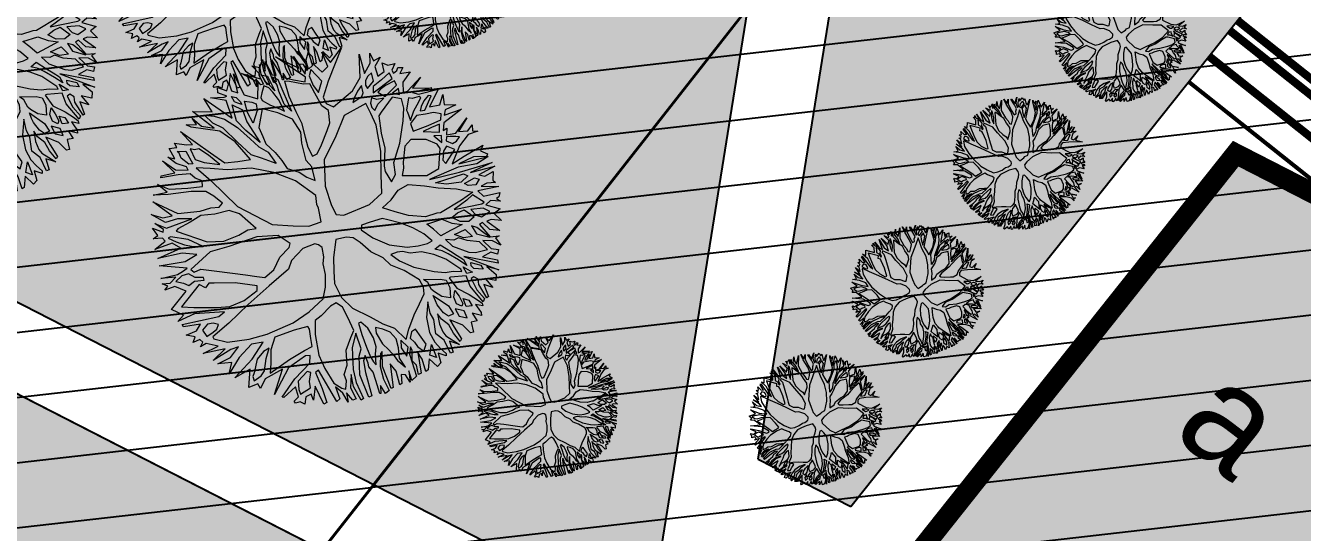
# Model space of a CAD drawing. Header units: metres. Extents: x -664657 to -643449, y -1076720 to -1062383.
# Drawn here: x -656098.9 to -656067.6, y -1069556.08 to -1069543.66 of the extents above; entities that cross this region are included whole.
import ezdxf

# ---------------------------------------------------------------- set-up
doc = ezdxf.new("R2010")
doc.units = ezdxf.units.M
doc.header["$LTSCALE"] = 0.1
doc.layers.get('0').update_dxf_attribs({"color": 8, "lineweight": 9})
for name, color, linetype in [('AA_THER_KOMUNIKACE', 201, 'Continuous'), ('AA_THER_popis', 6, 'Continuous'), ('AA_THER_srafy', 52, 'Continuous'), ('AA_THER_SRAFY KATASTR', 14, 'Continuous'), ('silnice-šrafa', 253, 'Continuous'), ('Vlastníci', 20, 'Continuous'), ('zeleň-šrafa', 63, 'Continuous')]:
    doc.layers.add(name, color=color, linetype=linetype)
doc.layers.add('AA_THER_STAFAZ', color=252, linetype='Continuous', lineweight=0)
doc.layers.add('FLOATING-WINDOWS', color=2, linetype='Continuous', plot=False)
doc.styles.get("Standard").update_dxf_attribs({"font": 'arial.ttf', "width": 0.8})
pattern_1 = [(6.5127, (-656030.26, -1069498.5804), (-0.180059, 1.577256), [])]

# ---------------------------------------------------------------- blocks, each defined once
blk = doc.blocks.new('A$C0C461CEA')
for p, q in [((0.1909, 0.7948), (0.205, 0.8261)), ((0.205, 0.8261), (0.2475, 0.7785)), ((0.2475, 0.7785), (0.2831, 0.8185)), ((0.2831, 0.8185), (0.2728, 0.7662)), ((0.3025, 0.7347), (0.3349, 0.855)), ((0.3349, 0.855), (0.3322, 0.7055)), ((0.4478, 0.7319), (0.3814, 0.832)), ((0.3814, 0.832), (0.4728, 0.7447)), ((0.4827, 0.7766), (0.4635, 0.8454)), ((0.4635, 0.8454), (0.5034, 0.8122)), ((0.5034, 0.8122), (0.5408, 0.8486)), ((0.5408, 0.8486), (0.5229, 0.7746)), ((0.5229, 0.7746), (0.5518, 0.8295)), ((0.5518, 0.8295), (0.5504, 0.7329)), ((0.5715, 0.7163), (0.5915, 0.8197)), ((0.5915, 0.8197), (0.5994, 0.6895)), ((0.7321, 0.6194), (0.6233, 0.8242)), ((0.6233, 0.8242), (0.7212, 0.6907)), ((0.0625, 0.6063), (-0.0086, 0.7652)), ((-0.0086, 0.7652), (0.1012, 0.7057)), ((0.1012, 0.7057), (0.0942, 0.804)), ((0.0942, 0.804), (0.1945, 0.61)), ((0.2144, 0.7254), (0.134, 0.7876)), ((0.134, 0.7876), (0.2123, 0.7506)), ((0.231, 0.749), (0.1909, 0.7948)), ((0.2123, 0.7506), (0.231, 0.749)), ((0.2563, 0.7342), (0.2799, 0.7134)), ((0.2567, 0.6946), (0.2563, 0.7342)), ((0.2728, 0.7662), (0.3025, 0.7347)), ((0.4728, 0.7447), (0.4827, 0.7766)), ((0.49, 0.7113), (0.4913, 0.7617)), ((0.4913, 0.7617), (0.5191, 0.7392)), ((0.5191, 0.7392), (0.5177, 0.6341)), ((0.7212, 0.6907), (0.7246, 0.7724)), ((0.7246, 0.7724), (0.7385, 0.6381)), ((0.7734, 0.6912), (0.7622, 0.7895)), ((0.7622, 0.7895), (0.7798, 0.7081)), ((0.7816, 0.7099), (0.8256, 0.7548)), ((0.8256, 0.7548), (0.807, 0.6874)), ((-0.1076, 0.5794), (-0.1357, 0.6884)), ((-0.1357, 0.6884), (-0.031, 0.4794)), ((-0.0624, 0.6807), (-0.0837, 0.7099)), ((-0.0837, 0.7099), (-0.0246, 0.6811)), ((0.0857, 0.5729), (-0.0624, 0.6807)), ((-0.0246, 0.6811), (-0.0293, 0.7296)), ((-0.0293, 0.7296), (-0.001, 0.6561)), ((-0.001, 0.6561), (0.0625, 0.6063)), ((0.0489, 0.7094), (0.0997, 0.6739)), ((0.0706, 0.64), (0.0489, 0.7094)), ((0.0997, 0.6739), (0.1481, 0.6263)), ((0.1945, 0.61), (0.2144, 0.7254)), ((0.226, 0.6439), (0.2358, 0.6836)), ((0.2358, 0.6836), (0.2784, 0.6252)), ((0.2719, 0.6756), (0.2567, 0.6946)), ((0.2907, 0.6571), (0.2719, 0.6756)), ((0.2799, 0.7134), (0.2905, 0.6781)), ((0.2905, 0.6781), (0.2907, 0.6571)), ((0.2979, 0.5942), (0.3158, 0.6676)), ((0.3158, 0.6676), (0.3538, 0.6409)), ((0.3322, 0.7055), (0.3982, 0.6414)), ((0.3982, 0.6414), (0.4478, 0.7319)), ((0.4376, 0.6628), (0.4193, 0.6392)), ((0.4709, 0.6967), (0.4376, 0.6628)), ((0.4818, 0.6818), (0.4709, 0.6967)), ((0.4922, 0.6693), (0.4818, 0.6818)), ((0.5046, 0.682), (0.49, 0.7113)), ((0.5033, 0.634), (0.4922, 0.6693)), ((0.5177, 0.6341), (0.5046, 0.682)), ((0.5388, 0.6217), (0.5469, 0.6596)), ((0.5445, 0.7226), (0.5676, 0.6892)), ((0.5469, 0.6596), (0.5445, 0.7226)), ((0.5504, 0.7329), (0.5715, 0.7163)), ((0.5676, 0.6892), (0.5624, 0.6094)), ((0.5997, 0.6601), (0.5814, 0.5634)), ((0.5994, 0.6895), (0.6563, 0.6415)), ((0.6292, 0.6436), (0.5997, 0.6601)), ((0.7385, 0.6381), (0.7734, 0.6912)), ((0.7798, 0.7081), (0.7816, 0.7099)), ((0.807, 0.6874), (0.8397, 0.5995)), ((1.0237, 0.6787), (0.847, 0.5299)), ((0.8882, 0.6125), (0.8974, 0.7111)), ((0.8974, 0.7111), (0.915, 0.6272)), ((0.915, 0.6272), (1.0237, 0.6787)), ((-0.2914, 0.4726), (-0.326, 0.5773)), ((-0.326, 0.5773), (-0.279, 0.4878)), ((-0.2559, 0.5216), (-0.2841, 0.5819)), ((-0.2841, 0.5819), (-0.2502, 0.5529)), ((-0.2502, 0.5529), (-0.2509, 0.6267)), ((-0.2509, 0.6267), (-0.2045, 0.6103)), ((-0.2145, 0.5868), (-0.1639, 0.5621)), ((-0.2083, 0.5701), (-0.2145, 0.5868)), ((-0.2045, 0.6103), (-0.2048, 0.6415)), ((-0.2048, 0.6415), (-0.1432, 0.5959)), ((-0.1432, 0.5959), (-0.1076, 0.5794)), ((0.115, 0.5798), (0.0706, 0.64)), ((0.1413, 0.4667), (0.0857, 0.5729)), ((0.154, 0.4584), (0.115, 0.5798)), ((0.1481, 0.6263), (0.1976, 0.5404)), ((0.2116, 0.5808), (0.226, 0.6439)), ((0.2358, 0.4988), (0.2116, 0.5808)), ((0.2784, 0.6252), (0.2666, 0.5435)), ((0.2986, 0.5186), (0.2979, 0.5942)), ((0.3586, 0.578), (0.2986, 0.5186)), ((0.3923, 0.5717), (0.3176, 0.4768)), ((0.3538, 0.6409), (0.3733, 0.6177)), ((0.3733, 0.6177), (0.3586, 0.578)), ((0.4686, 0.501), (0.3923, 0.5717)), ((0.4193, 0.6392), (0.4171, 0.6182)), ((0.4171, 0.6182), (0.4494, 0.5681)), ((0.5123, 0.5753), (0.5033, 0.634)), ((0.5107, 0.4913), (0.5123, 0.5753)), ((0.5295, 0.531), (0.5388, 0.6217)), ((0.5624, 0.6094), (0.5511, 0.4706)), ((0.6988, 0.5873), (0.6292, 0.6436)), ((0.6563, 0.6415), (0.7155, 0.5941)), ((0.735, 0.5691), (0.6988, 0.5873)), ((0.7155, 0.5941), (0.7321, 0.6194)), ((0.7555, 0.6173), (0.7496, 0.55)), ((0.7846, 0.6469), (0.7555, 0.6173)), ((0.8108, 0.5488), (0.7846, 0.6469)), ((0.8397, 0.5995), (0.8882, 0.6125)), ((1.0385, 0.4544), (1.1026, 0.5894)), ((1.1026, 0.5894), (1.0744, 0.4649)), ((-0.3858, 0.4867), (-0.3775, 0.497)), ((-0.3775, 0.497), (-0.2914, 0.4726)), ((-0.2074, 0.4717), (-0.2559, 0.5216)), ((-0.2122, 0.5364), (-0.2083, 0.5701)), ((-0.1865, 0.4803), (-0.2122, 0.5364)), ((-0.1639, 0.5621), (-0.163, 0.4697)), ((-0.1345, 0.5624), (-0.1379, 0.4867)), ((-0.1115, 0.544), (-0.1345, 0.5624)), ((-0.0838, 0.5359), (-0.1115, 0.544)), ((-0.0496, 0.4708), (-0.0838, 0.5359)), ((0.1976, 0.5404), (0.234, 0.4382)), ((0.2807, 0.3882), (0.2358, 0.4988)), ((0.2666, 0.5435), (0.2807, 0.3882)), ((0.4494, 0.5681), (0.4918, 0.5181)), ((0.5324, 0.4219), (0.4686, 0.501)), ((0.4918, 0.5181), (0.5107, 0.4913)), ((0.5511, 0.4706), (0.5295, 0.531)), ((0.5814, 0.5634), (0.5741, 0.4559)), ((0.7356, 0.5019), (0.735, 0.5691)), ((0.7383, 0.4095), (0.7356, 0.5019)), ((0.7496, 0.55), (0.7585, 0.4937)), ((0.7585, 0.4937), (0.8108, 0.5488)), ((0.847, 0.5299), (0.7715, 0.4536)), ((1.0744, 0.4649), (1.137, 0.5058)), ((1.137, 0.5058), (1.1659, 0.5624)), ((1.2126, 0.5083), (1.1542, 0.4723)), ((1.1659, 0.5624), (1.164, 0.5078)), ((1.164, 0.5078), (1.2126, 0.5083)), ((-0.3936, 0.3708), (-0.4822, 0.412)), ((-0.4822, 0.412), (-0.3938, 0.3876)), ((-0.3938, 0.3876), (-0.4239, 0.4587)), ((-0.4239, 0.4587), (-0.3723, 0.3986)), ((-0.2804, 0.4517), (-0.3858, 0.4867)), ((-0.2087, 0.4212), (-0.2804, 0.4517)), ((-0.279, 0.4878), (-0.209, 0.4482)), ((-0.209, 0.4482), (-0.2074, 0.4717)), ((-0.1939, 0.3812), (-0.2087, 0.4212)), ((-0.163, 0.4697), (-0.1865, 0.4803)), ((-0.1566, 0.4361), (-0.1135, 0.3214)), ((-0.0806, 0.3907), (-0.1566, 0.4361)), ((-0.1379, 0.4867), (-0.0955, 0.4433)), ((-0.0955, 0.4433), (-0.0133, 0.3853)), ((-0.0133, 0.3853), (-0.0496, 0.4708)), ((-0.031, 0.4794), (0.0185, 0.379)), ((0.1745, 0.3218), (0.1413, 0.4667)), ((0.1929, 0.3453), (0.154, 0.4584)), ((0.234, 0.4382), (0.2581, 0.367)), ((0.314, 0.4137), (0.3085, 0.3633)), ((0.3176, 0.4768), (0.314, 0.4137)), ((0.5399, 0.3235), (0.5324, 0.4219)), ((0.5741, 0.4559), (0.5707, 0.3742)), ((0.7598, 0.3635), (0.7383, 0.4095)), ((0.7715, 0.4536), (0.7677, 0.4098)), ((0.7677, 0.4098), (0.7999, 0.3699)), ((0.955, 0.4008), (1.0385, 0.4544)), ((1.0599, 0.421), (1.0457, 0.3957)), ((1.0849, 0.438), (1.0599, 0.421)), ((1.1166, 0.4468), (1.0849, 0.438)), ((1.1021, 0.3938), (1.1166, 0.4468)), ((1.1542, 0.4723), (1.1422, 0.4092)), ((1.1422, 0.4092), (1.1925, 0.4157)), ((1.1925, 0.4157), (1.2064, 0.4704)), ((1.2064, 0.4704), (1.2319, 0.4413)), ((1.2319, 0.4413), (1.2764, 0.4291)), ((1.2764, 0.4291), (1.2389, 0.3993)), ((-0.4361, 0.2384), (-0.5029, 0.3764)), ((-0.5029, 0.3764), (-0.3965, 0.2346)), ((-0.2563, 0.32), (-0.3936, 0.3708)), ((-0.3723, 0.3986), (-0.265, 0.3469)), ((-0.265, 0.3469), (-0.1764, 0.3123)), ((-0.1618, 0.3461), (-0.1939, 0.3812)), ((-0.1764, 0.3123), (-0.1618, 0.3461)), ((0.0124, 0.3328), (-0.0806, 0.3907)), ((0.154, 0.2694), (0.0124, 0.3328)), ((0.0185, 0.379), (0.0962, 0.3486)), ((0.0962, 0.3486), (0.1745, 0.3218)), ((0.2396, 0.2954), (0.1929, 0.3453)), ((0.2581, 0.367), (0.2965, 0.3085)), ((0.3085, 0.3633), (0.3345, 0.2855)), ((0.5707, 0.3742), (0.5505, 0.2834)), ((0.7311, 0.2894), (0.7598, 0.3635)), ((0.7999, 0.3699), (0.955, 0.4008)), ((0.9429, 0.3545), (0.9221, 0.3356)), ((0.9221, 0.3356), (0.9916, 0.3423)), ((0.9828, 0.3842), (0.9429, 0.3545)), ((1.0222, 0.4038), (0.9828, 0.3842)), ((0.9916, 0.3423), (1.0083, 0.3593)), ((1.0083, 0.3593), (1.0222, 0.4038)), ((1.0457, 0.3957), (1.046, 0.3705)), ((1.046, 0.3705), (1.1021, 0.3938)), ((1.0838, 0.3642), (1.065, 0.3286)), ((1.065, 0.3286), (1.2159, 0.3529)), ((1.1509, 0.3775), (1.0838, 0.3642)), ((1.1154, 0.3267), (1.0945, 0.3181)), ((1.1573, 0.3337), (1.1154, 0.3267)), ((1.2156, 0.3931), (1.1509, 0.3775)), ((1.2227, 0.332), (1.1573, 0.3337)), ((1.2159, 0.3529), (1.2156, 0.3931)), ((1.2206, 0.3026), (1.2227, 0.332)), ((1.2389, 0.3993), (1.2391, 0.3783)), ((1.2391, 0.3783), (1.2661, 0.3828)), ((1.3361, 0.3355), (1.2651, 0.2988)), ((1.2661, 0.3828), (1.2809, 0.398)), ((1.3081, 0.3832), (1.2747, 0.3577)), ((1.2747, 0.3577), (1.3361, 0.3355)), ((1.2809, 0.398), (1.3081, 0.3832)), ((-0.5263, 0.1871), (-0.5562, 0.2474)), ((-0.5562, 0.2474), (-0.5053, 0.1873)), ((-0.4948, 0.221), (-0.5502, 0.3087)), ((-0.5502, 0.3087), (-0.4951, 0.2564)), ((-0.4951, 0.2564), (-0.4361, 0.2384)), ((-0.1737, 0.2746), (-0.2563, 0.32)), ((-0.142, 0.2245), (-0.1737, 0.2746)), ((-0.1135, 0.3214), (-0.0399, 0.0946)), ((0.2659, 0.178), (0.154, 0.2694)), ((0.3075, 0.2222), (0.2396, 0.2954)), ((0.2965, 0.3085), (0.3075, 0.2222)), ((0.3345, 0.2855), (0.3477, 0.2208)), ((0.4846, 0.1484), (0.513, 0.2579)), ((0.513, 0.2579), (0.5399, 0.3235)), ((0.5505, 0.2834), (0.5344, 0.2185)), ((0.6186, 0.1917), (0.6936, 0.2554)), ((0.6936, 0.2554), (0.7311, 0.2894)), ((0.8343, 0.2886), (0.726, 0.1969)), ((0.9921, 0.2901), (0.8343, 0.2886)), ((0.9904, 0.2187), (0.9921, 0.2901)), ((1.0192, 0.2796), (1.0135, 0.2501)), ((1.0135, 0.2501), (1.0222, 0.2232)), ((1.04, 0.305), (1.0192, 0.2796)), ((1.0222, 0.2232), (1.0573, 0.2506)), ((1.0654, 0.28), (1.04, 0.305)), ((1.1606, 0.2474), (1.0537, 0.1959)), ((1.0573, 0.2506), (1.11, 0.2661)), ((1.11, 0.2661), (1.0654, 0.28)), ((1.0945, 0.3181), (1.1225, 0.2722)), ((1.1225, 0.2722), (1.2206, 0.3026)), ((1.2071, 0.21), (1.1606, 0.2474)), ((1.2209, 0.2774), (1.173, 0.2685)), ((1.173, 0.2685), (1.2086, 0.2394)), ((1.2086, 0.2394), (1.2209, 0.2774)), ((1.2651, 0.2988), (1.2362, 0.2421)), ((1.2633, 0.2358), (1.3787, 0.2747)), ((1.3787, 0.2747), (1.3011, 0.2361)), ((-0.6119, 0.1653), (-0.5765, 0.1716)), ((-0.557, 0.1424), (-0.6119, 0.1653)), ((-0.5765, 0.1716), (-0.5831, 0.2286)), ((-0.5831, 0.2286), (-0.5363, 0.1744)), ((-0.5363, 0.1744), (-0.5263, 0.1871)), ((-0.5053, 0.1873), (-0.3346, 0.1632)), ((-0.4148, 0.205), (-0.4948, 0.221)), ((-0.3346, 0.1632), (-0.4148, 0.205)), ((-0.3965, 0.2346), (-0.2634, 0.1813)), ((-0.2634, 0.1813), (-0.1936, 0.167)), ((-0.1936, 0.167), (-0.1454, 0.1464)), ((-0.1137, 0.1593), (-0.142, 0.2245)), ((0.3636, 0.065), (0.2659, 0.178)), ((0.3477, 0.2208), (0.3543, 0.1597)), ((0.5344, 0.2185), (0.5332, 0.1548)), ((0.5668, 0.1534), (0.6186, 0.1917)), ((0.726, 0.1969), (0.5883, 0.099)), ((0.9852, 0.1382), (0.9904, 0.2187)), ((1.0286, 0.1813), (0.99, 0.0777)), ((1.0537, 0.1959), (1.0286, 0.1813)), ((1.1927, 0.1511), (1.2071, 0.21)), ((1.2493, 0.1936), (1.2013, 0.1319)), ((1.2362, 0.2421), (1.2633, 0.2358)), ((1.268, 0.1788), (1.2493, 0.1936)), ((1.3143, 0.169), (1.268, 0.1788)), ((1.4109, 0.1802), (1.2887, 0.2132)), ((1.2887, 0.2132), (1.3166, 0.1841)), ((1.3011, 0.2361), (1.4109, 0.1802)), ((1.3187, 0.1583), (1.3143, 0.169)), ((1.3166, 0.1841), (1.4429, 0.1553)), ((-0.6346, 0.1014), (-0.5508, 0.1173)), ((-0.5187, 0.0858), (-0.6346, 0.1014)), ((-0.5508, 0.1173), (-0.557, 0.1424)), ((-0.5089, 0.1261), (-0.5257, 0.1259)), ((-0.5257, 0.1259), (-0.4916, 0.08)), ((-0.4845, 0.0297), (-0.5187, 0.0858)), ((-0.4158, 0.0574), (-0.5089, 0.1261)), ((-0.4437, 0.1495), (-0.4604, 0.141)), ((-0.4604, 0.141), (-0.3179, -0.0131)), ((-0.3531, 0.1486), (-0.4437, 0.1495)), ((-0.2733, 0.1554), (-0.3531, 0.1486)), ((-0.1914, 0.1208), (-0.2733, 0.1554)), ((-0.0987, 0.0965), (-0.1914, 0.1208)), ((-0.1454, 0.1464), (-0.1137, 0.1593)), ((-0.0496, 0.0483), (-0.0987, 0.0965)), ((-0.0399, 0.0946), (0.1007, -0.1098)), ((0.3543, 0.1597), (0.4095, 0.1032)), ((0.4095, 0.1032), (0.4394, 0.0531)), ((0.4758, 0.0097), (0.4978, 0.0957)), ((0.4978, 0.0957), (0.4846, 0.1484)), ((0.5883, 0.099), (0.5142, -0.053)), ((0.5332, 0.1548), (0.5668, 0.1534)), ((0.934, -0.0237), (0.9852, 0.1382)), ((1.1496, 0.081), (1.1927, 0.1511)), ((1.2014, 0.1175), (1.1918, 0.0604)), ((1.1918, 0.0604), (1.2418, 0.1053)), ((1.2013, 0.1319), (1.2014, 0.1175)), ((1.2418, 0.1053), (1.2769, 0.1285)), ((1.2939, 0.1076), (1.2755, 0.0865)), ((1.2755, 0.0865), (1.305, 0.0765)), ((1.2769, 0.1285), (1.3187, 0.1583)), ((1.3273, 0.1314), (1.2939, 0.1076)), ((1.305, 0.0765), (1.3843, 0.1379)), ((1.3674, 0.1486), (1.3273, 0.1314)), ((1.4429, 0.1553), (1.3404, 0.0811)), ((1.3843, 0.1379), (1.3674, 0.1486)), ((1.406, 0.0607), (1.4535, 0.1092)), ((1.4535, 0.1092), (1.4313, 0.0502)), ((-0.4926, -0.0022), (-0.6442, 0.0407)), ((-0.6442, 0.0407), (-0.4845, 0.0297)), ((-0.4916, 0.08), (-0.4534, 0.0384)), ((-0.4534, 0.0384), (-0.411, 0.0028)), ((-0.3538, -0.026), (-0.4158, 0.0574)), ((-0.411, 0.0028), (-0.3538, -0.026)), ((-0.0003, -0.0856), (-0.0496, 0.0483)), ((0.4347, -0.079), (0.3636, 0.065)), ((0.4394, 0.0531), (0.4758, 0.0097)), ((0.99, 0.0777), (0.9657, -0.0174)), ((1.0643, -0.035), (1.1496, 0.081)), ((1.1836, 0.0436), (1.1756, -0.0069)), ((1.2421, 0.0717), (1.1836, 0.0436)), ((1.2969, 0.0513), (1.2421, 0.0717)), ((1.3474, 0.0368), (1.2969, 0.0513)), ((1.3404, 0.0811), (1.406, 0.0607)), ((1.3855, 0.0059), (1.3474, 0.0368)), ((1.3667, -0.0261), (1.3855, 0.0059)), ((1.4208, 0.0165), (1.3983, -0.0108)), ((1.4947, 0.013), (1.4208, 0.0165)), ((1.4313, 0.0502), (1.4947, 0.013)), ((-0.5989, -0.1184), (-0.6875, -0.0815)), ((-0.6875, -0.0815), (-0.5822, -0.1081)), ((-0.5084, -0.1007), (-0.6588, -0.0038)), ((-0.6588, -0.0038), (-0.5005, -0.0569)), ((-0.5005, -0.0569), (-0.4123, -0.0536)), ((-0.4123, -0.0536), (-0.4926, -0.0022)), ((-0.3298, -0.078), (-0.4915, -0.1198)), ((-0.2078, -0.1044), (-0.3298, -0.078)), ((-0.3179, -0.0131), (-0.2208, -0.0601)), ((-0.2208, -0.0601), (-0.1181, -0.0717)), ((-0.1181, -0.0717), (-0.0509, -0.0669)), ((-0.0509, -0.0669), (-0.0003, -0.0856)), ((0.4118, -0.132), (0.4347, -0.079)), ((0.5142, -0.053), (0.4921, -0.1816)), ((0.8639, -0.1588), (0.934, -0.0237)), ((0.9657, -0.0174), (0.9079, -0.1187)), ((0.9728, -0.1265), (1.0643, -0.035)), ((1.0838, -0.0666), (1.0258, -0.1512)), ((1.1382, -0.0469), (1.0838, -0.0666)), ((1.2245, -0.0947), (1.1382, -0.0469)), ((1.1756, -0.0069), (1.2766, -0.0203)), ((1.2306, -0.04), (1.3211, -0.0913)), ((1.2894, -0.0412), (1.2306, -0.04)), ((1.2766, -0.0203), (1.3667, -0.0261)), ((1.3459, -0.0473), (1.2894, -0.0412)), ((1.3211, -0.0913), (1.3459, -0.0473)), ((1.3735, -0.053), (1.3463, -0.0935)), ((1.5137, -0.0288), (1.3735, -0.053)), ((1.3983, -0.0108), (1.5137, -0.0288)), ((-0.7011, -0.1572), (-0.6718, -0.1443)), ((-0.6338, -0.1674), (-0.7011, -0.1572)), ((-0.6718, -0.1443), (-0.6973, -0.1152)), ((-0.6973, -0.1152), (-0.6491, -0.1339)), ((-0.6491, -0.1339), (-0.5989, -0.1184)), ((-0.561, -0.1289), (-0.6113, -0.142)), ((-0.6113, -0.142), (-0.5749, -0.1752)), ((-0.5822, -0.1081), (-0.5444, -0.1053)), ((-0.5189, -0.1369), (-0.561, -0.1289)), ((-0.5444, -0.1053), (-0.5084, -0.1007)), ((-0.4909, -0.1786), (-0.5189, -0.1369)), ((-0.4915, -0.1198), (-0.481, -0.1449)), ((-0.481, -0.1449), (-0.4348, -0.1486)), ((-0.4348, -0.1486), (-0.3496, -0.2066)), ((-0.0227, -0.1338), (-0.2078, -0.1044)), ((0.1015, -0.1896), (-0.0227, -0.1338)), ((0.1007, -0.1098), (0.2148, -0.1801)), ((0.3858, -0.2414), (0.412, -0.1572)), ((0.412, -0.1572), (0.4118, -0.132)), ((0.8145, -0.2625), (0.8639, -0.1588)), ((0.9079, -0.1187), (0.8974, -0.1501)), ((0.8974, -0.1501), (0.9006, -0.228)), ((0.9465, -0.1982), (0.9728, -0.1265)), ((1.0258, -0.1512), (1.0094, -0.1868)), ((1.2713, -0.153), (1.2245, -0.0947)), ((1.2758, -0.1866), (1.2713, -0.153)), ((1.3237, -0.1165), (1.2773, -0.0959)), ((1.2773, -0.0959), (1.3031, -0.1569)), ((1.3031, -0.1569), (1.3237, -0.1165)), ((1.3468, -0.1397), (1.3326, -0.1608)), ((1.3326, -0.1608), (1.3599, -0.1942)), ((1.3463, -0.0935), (1.3739, -0.0908)), ((1.3678, -0.1479), (1.3468, -0.1397)), ((1.3739, -0.0908), (1.3533, -0.1288)), ((1.3533, -0.1288), (1.4098, -0.1475)), ((1.3998, -0.1662), (1.3678, -0.1479)), ((1.4098, -0.1475), (1.5185, -0.0936)), ((1.5185, -0.0936), (1.4308, -0.1449)), ((1.4308, -0.1449), (1.4857, -0.1695)), ((1.4857, -0.1695), (1.5275, -0.1481)), ((1.5275, -0.1481), (1.511, -0.1843)), ((-0.7209, -0.2876), (-0.5828, -0.2275)), ((-0.4904, -0.229), (-0.6577, -0.302)), ((-0.5828, -0.2275), (-0.6338, -0.1674)), ((-0.5749, -0.1752), (-0.5518, -0.2044)), ((-0.5518, -0.2044), (-0.5057, -0.1973)), ((-0.5057, -0.1973), (-0.4485, -0.2202)), ((-0.4444, -0.2033), (-0.4909, -0.1786)), ((-0.4648, -0.2665), (-0.4904, -0.229)), ((-0.4485, -0.2202), (-0.4444, -0.2033)), ((-0.3496, -0.2066), (-0.1997, -0.3144)), ((0.1467, -0.2708), (0.1015, -0.1896)), ((0.2148, -0.1801), (0.3017, -0.2297)), ((0.3017, -0.2297), (0.3858, -0.2414)), ((0.4921, -0.1816), (0.4927, -0.2464)), ((0.9006, -0.228), (0.9465, -0.1982)), ((1.0094, -0.1868), (0.9803, -0.2249)), ((0.9803, -0.2249), (1.1197, -0.2973)), ((1.2078, -0.294), (1.2758, -0.1866)), ((1.2869, -0.2117), (1.2555, -0.26)), ((1.2624, -0.2875), (1.3561, -0.2362)), ((1.3179, -0.1922), (1.2869, -0.2117)), ((1.3938, -0.2292), (1.298, -0.3082)), ((1.3561, -0.2362), (1.3179, -0.1922)), ((1.3599, -0.1942), (1.3893, -0.1939)), ((1.3893, -0.1939), (1.4209, -0.1786)), ((1.4757, -0.1906), (1.3938, -0.2292)), ((1.4209, -0.1786), (1.3998, -0.1662)), ((1.5406, -0.2008), (1.4757, -0.1906)), ((1.511, -0.1843), (1.5406, -0.2008)), ((-0.6698, -0.3543), (-0.7209, -0.2876)), ((-0.6577, -0.302), (-0.5883, -0.3434)), ((-0.4314, -0.2512), (-0.4648, -0.2665)), ((-0.4018, -0.2659), (-0.4314, -0.2512)), ((-0.2812, -0.3278), (-0.4018, -0.2659)), ((-0.1997, -0.3144), (-0.1405, -0.3576)), ((-0.0246, -0.3715), (0.0463, -0.318)), ((0.0463, -0.318), (0.1277, -0.2902)), ((0.1277, -0.2902), (0.1467, -0.2708)), ((0.4927, -0.2464), (0.5332, -0.2736)), ((0.5332, -0.2736), (0.7097, -0.2905)), ((0.7097, -0.2905), (0.8145, -0.2625)), ((0.8463, -0.3294), (0.9138, -0.2951)), ((0.9138, -0.2951), (0.987, -0.292)), ((0.987, -0.292), (1.0758, -0.3499)), ((1.1197, -0.2973), (1.2078, -0.294)), ((1.2555, -0.26), (1.2624, -0.2875)), ((1.298, -0.3082), (1.3885, -0.3007)), ((1.3885, -0.3007), (1.5271, -0.2951)), ((1.5271, -0.2951), (1.4955, -0.3206)), ((1.4955, -0.3206), (1.5277, -0.3581)), ((-0.7224, -0.3741), (-0.6698, -0.3543)), ((-0.6047, -0.3813), (-0.7224, -0.3741)), ((-0.7051, -0.4219), (-0.7053, -0.4033)), ((-0.7053, -0.4033), (-0.4755, -0.4683)), ((-0.4293, -0.4594), (-0.6047, -0.3813)), ((-0.5883, -0.3434), (-0.4592, -0.4111)), ((-0.167, -0.4107), (-0.2812, -0.3278)), ((-0.1405, -0.3576), (-0.0982, -0.3866)), ((-0.0982, -0.3866), (-0.0246, -0.3715)), ((0.1015, -0.3702), (0.0598, -0.4102)), ((0.2019, -0.3375), (0.1015, -0.3702)), ((0.2837, -0.3475), (0.2019, -0.3375)), ((0.3006, -0.3641), (0.2837, -0.3475)), ((0.2954, -0.4482), (0.3135, -0.3892)), ((0.3135, -0.3892), (0.3006, -0.3641)), ((0.4142, -0.3858), (0.348, -0.4812)), ((0.4816, -0.4043), (0.4142, -0.3858)), ((0.5179, -0.4292), (0.4816, -0.4043)), ((0.6014, -0.3822), (0.5867, -0.4075)), ((0.5867, -0.4075), (0.6277, -0.4869)), ((0.6603, -0.39), (0.6014, -0.3822)), ((0.7403, -0.406), (0.6603, -0.39)), ((0.7675, -0.431), (0.7403, -0.406)), ((0.7733, -0.3469), (0.8463, -0.3294)), ((0.8327, -0.4069), (0.7733, -0.3469)), ((0.8963, -0.4693), (0.8327, -0.4069)), ((1.0758, -0.3499), (1.1459, -0.4021)), ((1.3218, -0.3457), (1.1218, -0.3285)), ((1.1218, -0.3285), (1.3137, -0.377)), ((1.1455, -0.3661), (1.3307, -0.3979)), ((1.2047, -0.4057), (1.1455, -0.3661)), ((1.1459, -0.4021), (1.2473, -0.4617)), ((1.2933, -0.4384), (1.2047, -0.4057)), ((1.3137, -0.377), (1.5259, -0.4212)), ((1.4355, -0.3824), (1.3218, -0.3457)), ((1.3307, -0.3979), (1.3495, -0.4229)), ((1.4393, -0.3338), (1.3342, -0.3288)), ((1.3342, -0.3288), (1.5213, -0.375)), ((1.5213, -0.375), (1.4355, -0.3824)), ((1.5128, -0.3691), (1.4393, -0.3338)), ((1.5277, -0.3581), (1.5128, -0.3691)), ((-0.6707, -0.5122), (-0.7148, -0.4766)), ((-0.7148, -0.4766), (-0.6433, -0.4825)), ((-0.6016, -0.4569), (-0.7051, -0.4219)), ((-0.6433, -0.4825), (-0.6016, -0.4569)), ((-0.5618, -0.4775), (-0.6078, -0.4966)), ((-0.5281, -0.4898), (-0.5618, -0.4775)), ((-0.4755, -0.4683), (-0.4293, -0.4594)), ((-0.4592, -0.4111), (-0.3833, -0.4464)), ((-0.3833, -0.4464), (-0.2842, -0.4556)), ((-0.2842, -0.4556), (-0.1817, -0.436)), ((-0.0994, -0.4478), (-0.2736, -0.4891)), ((-0.1817, -0.436), (-0.167, -0.4107)), ((0.0598, -0.4102), (-0.0994, -0.4478)), ((0.252, -0.5512), (0.2706, -0.4838)), ((0.2706, -0.4838), (0.2954, -0.4482)), ((0.348, -0.4812), (0.3091, -0.559)), ((0.5435, -0.4769), (0.5179, -0.4292)), ((0.5738, -0.5607), (0.5435, -0.4769)), ((0.6277, -0.4869), (0.6999, -0.5762)), ((0.8311, -0.4891), (0.7675, -0.431)), ((0.9875, -0.5272), (0.8963, -0.4693)), ((1.2473, -0.4617), (1.3278, -0.5305)), ((1.3495, -0.4229), (1.2933, -0.4384)), ((1.3078, -0.4551), (1.3816, -0.4544)), ((1.323, -0.4777), (1.3078, -0.4551)), ((1.3671, -0.4983), (1.323, -0.4777)), ((1.4028, -0.4752), (1.3671, -0.4983)), ((1.5259, -0.4212), (1.3746, -0.4124)), ((1.3746, -0.4124), (1.5304, -0.4487)), ((1.3816, -0.4544), (1.4028, -0.4752)), ((1.5304, -0.4487), (1.4152, -0.4516)), ((1.4152, -0.4516), (1.4449, -0.4766)), ((1.4449, -0.4766), (1.5054, -0.4742)), ((1.5054, -0.4742), (1.4765, -0.5225)), ((-0.6974, -0.5394), (-0.6707, -0.5122)), ((-0.6512, -0.5414), (-0.6974, -0.5394)), ((-0.6699, -0.5854), (-0.6426, -0.5641)), ((-0.6426, -0.5641), (-0.6512, -0.5414)), ((-0.6078, -0.4966), (-0.6031, -0.5451)), ((-0.6031, -0.5451), (-0.5546, -0.5404)), ((-0.5693, -0.5658), (-0.571, -0.5784)), ((-0.4394, -0.5369), (-0.5693, -0.5658)), ((-0.5546, -0.5404), (-0.5234, -0.5335)), ((-0.5002, -0.5123), (-0.5281, -0.4898)), ((-0.5234, -0.5335), (-0.5002, -0.5123)), ((-0.2736, -0.4891), (-0.4394, -0.5369)), ((0.2149, -0.623), (0.252, -0.5512)), ((0.3091, -0.559), (0.2762, -0.629)), ((0.6267, -0.6316), (0.5738, -0.5607)), ((0.8845, -0.5516), (0.8311, -0.4891)), ((0.9272, -0.6184), (0.8845, -0.5516)), ((1.0632, -0.5415), (0.9875, -0.5272)), ((1.0843, -0.5497), (1.0632, -0.5415)), ((1.2397, -0.5416), (1.0843, -0.5497)), ((1.271, -0.5563), (1.1727, -0.5716)), ((1.3278, -0.5305), (1.2397, -0.5416)), ((1.3195, -0.545), (1.271, -0.5563)), ((1.3622, -0.6202), (1.3195, -0.545)), ((1.492, -0.5751), (1.3614, -0.5386)), ((1.3614, -0.5386), (1.3763, -0.5846)), ((1.4345, -0.5211), (1.3949, -0.5215)), ((1.3949, -0.5215), (1.492, -0.5751)), ((1.4851, -0.5434), (1.4345, -0.5211)), ((1.4765, -0.5225), (1.4851, -0.5434)), ((-0.5365, -0.6705), (-0.6755, -0.6298)), ((-0.6755, -0.6298), (-0.5687, -0.633)), ((-0.628, -0.5832), (-0.6699, -0.5854)), ((-0.5687, -0.633), (-0.628, -0.5832)), ((-0.571, -0.5784), (-0.5032, -0.6384)), ((-0.5032, -0.6384), (-0.3725, -0.6875)), ((0.1651, -0.6823), (0.2149, -0.623)), ((0.2762, -0.629), (0.273, -0.7298)), ((0.6483, -0.6967), (0.6267, -0.6316)), ((0.6795, -0.6352), (0.7095, -0.698)), ((0.7234, -0.6414), (0.6795, -0.6352)), ((0.6999, -0.5762), (0.793, -0.6425)), ((0.7553, -0.6537), (0.7234, -0.6414)), ((0.793, -0.6425), (0.8605, -0.6695)), ((0.953, -0.683), (0.9272, -0.6184)), ((0.9729, -0.5718), (1.0721, -0.5894)), ((0.9968, -0.6219), (0.9729, -0.5718)), ((1.0184, -0.6805), (0.9968, -0.6219)), ((1.0721, -0.5894), (1.1188, -0.6418)), ((1.1188, -0.6418), (1.1714, -0.679)), ((1.1353, -0.6098), (1.1814, -0.6009)), ((1.1694, -0.6581), (1.1353, -0.6098)), ((1.1727, -0.5716), (1.3455, -0.6227)), ((1.1814, -0.6009), (1.2277, -0.6029)), ((1.2277, -0.6029), (1.262, -0.674)), ((1.3392, -0.6522), (1.2656, -0.6211)), ((1.2656, -0.6211), (1.2787, -0.6696)), ((1.3455, -0.6227), (1.3622, -0.6202)), ((1.4043, -0.6306), (1.3642, -0.6412)), ((1.3642, -0.6412), (1.4321, -0.7059)), ((1.3763, -0.5846), (1.4798, -0.613)), ((1.4569, -0.6637), (1.4043, -0.6306)), ((1.4608, -0.6342), (1.444, -0.6362)), ((1.444, -0.6362), (1.4569, -0.6637)), ((1.4798, -0.613), (1.4608, -0.6342)), ((-0.6394, -0.6985), (-0.5365, -0.6705)), ((-0.5069, -0.6912), (-0.6394, -0.6985)), ((-0.5398, -0.7671), (-0.6223, -0.7319)), ((-0.6223, -0.7319), (-0.5317, -0.7353)), ((-0.5317, -0.7353), (-0.4564, -0.6991)), ((-0.4564, -0.6991), (-0.5069, -0.6912)), ((-0.374, -0.7235), (-0.4834, -0.76)), ((-0.3023, -0.7456), (-0.374, -0.7235)), ((-0.3725, -0.6875), (-0.2564, -0.714)), ((-0.2564, -0.714), (-0.0757, -0.7266)), ((-0.0757, -0.7266), (0.0478, -0.7128)), ((0.0478, -0.7128), (0.1651, -0.6823)), ((0.273, -0.7298), (0.3033, -0.8237)), ((0.706, -0.7652), (0.6483, -0.6967)), ((0.7095, -0.698), (0.7709, -0.7754)), ((0.7934, -0.6869), (0.7553, -0.6537)), ((0.8609, -0.7133), (0.7934, -0.6869)), ((0.8605, -0.6695), (0.9194, -0.6833)), ((0.9226, -0.7655), (0.8609, -0.7133)), ((0.9194, -0.6833), (0.953, -0.683)), ((0.9433, -0.7377), (0.9871, -0.7289)), ((0.9871, -0.7289), (1.0255, -0.7957)), ((1.0874, -0.6799), (1.0184, -0.6805)), ((1.0331, -0.7158), (1.0529, -0.7744)), ((1.0778, -0.743), (1.0331, -0.7158)), ((1.1714, -0.679), (1.0874, -0.6799)), ((1.0985, -0.7134), (1.1742, -0.7168)), ((1.1386, -0.7592), (1.0985, -0.7134)), ((1.2176, -0.6828), (1.1694, -0.6581)), ((1.1742, -0.7168), (1.1934, -0.7796)), ((1.262, -0.674), (1.2176, -0.6828)), ((1.2204, -0.7164), (1.2251, -0.7751)), ((1.2458, -0.7413), (1.2204, -0.7164)), ((1.2919, -0.7301), (1.2685, -0.7327)), ((1.2685, -0.7327), (1.2929, -0.8333)), ((1.2787, -0.6696), (1.3042, -0.6964)), ((1.3135, -0.7911), (1.2919, -0.7301)), ((1.3042, -0.6964), (1.3671, -0.6897)), ((1.3671, -0.6897), (1.3392, -0.6522)), ((1.4321, -0.7059), (1.386, -0.7148)), ((1.386, -0.7148), (1.4058, -0.7752)), ((-0.4834, -0.76), (-0.5896, -0.8222)), ((-0.5896, -0.8222), (-0.5398, -0.7671)), ((-0.5682, -0.8616), (-0.4157, -0.8097)), ((-0.4157, -0.8097), (-0.3023, -0.7456)), ((-0.3294, -0.8005), (-0.388, -0.8245)), ((-0.335, -0.8467), (-0.2874, -0.7983)), ((-0.2874, -0.7983), (-0.3294, -0.8005)), ((-0.2831, -0.8126), (-0.322, -0.8868)), ((-0.2207, -0.7532), (-0.2831, -0.8126)), ((-0.0921, -0.7712), (-0.2207, -0.7532)), ((-0.0037, -0.7913), (-0.0921, -0.7712)), ((-0.0239, -0.8689), (-0.0017, -0.8123)), ((-0.0017, -0.8123), (-0.0037, -0.7913)), ((0.055, -0.7799), (0.0138, -0.8602)), ((0.103, -0.7711), (0.055, -0.7799)), ((0.1849, -0.7451), (0.103, -0.7711)), ((0.2269, -0.7447), (0.1849, -0.7451)), ((0.2501, -0.7864), (0.2269, -0.7447)), ((0.2491, -0.8621), (0.2501, -0.7864)), ((0.7657, -0.8636), (0.706, -0.7652)), ((0.7709, -0.7754), (0.8731, -0.8602)), ((0.9754, -0.8256), (0.9226, -0.7655)), ((0.979, -0.7691), (0.9433, -0.7377)), ((1.0046, -0.8043), (0.979, -0.7691)), ((1.0454, -0.8693), (1.0046, -0.8043)), ((1.0255, -0.7957), (1.0511, -0.8398)), ((1.0529, -0.7744), (1.1269, -0.8559)), ((1.1114, -0.7444), (1.0778, -0.743)), ((1.1514, -0.7861), (1.1114, -0.7444)), ((1.1934, -0.7796), (1.1386, -0.7592)), ((1.2173, -0.8298), (1.1514, -0.7861)), ((1.2251, -0.7751), (1.2887, -0.8351)), ((1.2691, -0.7915), (1.2458, -0.7413)), ((1.2887, -0.8351), (1.2691, -0.7915)), ((1.366, -0.826), (1.3135, -0.7911)), ((1.3508, -0.7403), (1.3214, -0.7364)), ((1.3214, -0.7364), (1.366, -0.826)), ((1.4058, -0.7752), (1.3508, -0.7403)), ((-0.4573, -0.8587), (-0.5682, -0.8616)), ((-0.5193, -0.9578), (-0.4573, -0.8587)), ((-0.4461, -0.8922), (-0.4628, -0.9092)), ((-0.388, -0.8245), (-0.4461, -0.8922)), ((-0.3811, -0.9126), (-0.335, -0.8467)), ((-0.322, -0.8868), (-0.355, -0.9418)), ((-0.0402, -0.9177), (-0.0239, -0.8689)), ((0.0138, -0.8602), (-0.027, -0.9866)), ((0.2433, -0.9527), (0.2491, -0.8621)), ((0.3033, -0.8237), (0.3757, -0.9238)), ((0.7663, -0.9182), (0.7657, -0.8636)), ((0.7886, -0.8736), (0.8839, -0.9213)), ((0.8039, -0.9029), (0.7886, -0.8736)), ((0.8731, -0.8602), (0.9323, -0.8998)), ((1.031, -0.9282), (0.9754, -0.8256)), ((1.0754, -0.9254), (1.0454, -0.8693)), ((1.0511, -0.8398), (1.075, -0.8816)), ((1.075, -0.8816), (1.0754, -0.9254)), ((1.2586, -1.0058), (1.085, -0.8647)), ((1.085, -0.8647), (1.2422, -1.0456)), ((1.1269, -0.8559), (1.1631, -0.8784)), ((1.1631, -0.8784), (1.2389, -0.8968)), ((1.2389, -0.8968), (1.2173, -0.8298)), ((1.2932, -0.8627), (1.2401, -0.8314)), ((1.2401, -0.8314), (1.2642, -0.9026)), ((1.2929, -0.8333), (1.3453, -0.8556)), ((1.3273, -0.9128), (1.2932, -0.8627)), ((1.3453, -0.8556), (1.3183, -0.8558)), ((1.3183, -0.8558), (1.3273, -0.9128)), ((-0.458, -0.9638), (-0.5193, -0.9578)), ((-0.4628, -0.9092), (-0.4691, -0.9363)), ((-0.4691, -0.9363), (-0.4146, -0.9297)), ((-0.4559, -0.9991), (-0.458, -0.9638)), ((-0.4017, -0.959), (-0.4559, -0.9991)), ((-0.4146, -0.9297), (-0.3811, -0.9126)), ((-0.2751, -0.9554), (-0.4017, -0.959)), ((-0.3963, -1.0748), (-0.2751, -0.9554)), ((-0.2372, -0.9676), (-0.3963, -1.0748)), ((-0.355, -0.9418), (-0.2064, -0.9235)), ((-0.1053, -0.9495), (-0.2372, -0.9676)), ((-0.2064, -0.9235), (-0.0948, -0.9182)), ((-0.0776, -0.9619), (-0.1053, -0.9495)), ((-0.1024, -1.0041), (-0.0776, -0.9619)), ((-0.0948, -0.9182), (-0.0402, -0.9177)), ((0.2459, -0.9737), (0.1836, -1.0433)), ((0.2058, -0.9825), (0.2433, -0.9527)), ((0.2302, -1.0771), (0.2459, -0.9737)), ((0.2917, -0.9247), (0.2774, -0.9986)), ((0.3085, -0.9269), (0.2917, -0.9247)), ((0.33, -0.9813), (0.3085, -0.9269)), ((0.3757, -0.9238), (0.4269, -1.0031)), ((0.6932, -0.9987), (0.7499, -0.958)), ((0.7499, -0.958), (0.7663, -0.9182)), ((0.8044, -0.9557), (0.8039, -0.9029)), ((0.813, -0.9766), (0.8044, -0.9557)), ((0.8405, -1.0243), (0.813, -0.9766)), ((0.8839, -0.9213), (0.9136, -0.9462)), ((0.9136, -0.9462), (0.9141, -0.9984)), ((0.9323, -0.8998), (0.9805, -0.9161)), ((0.9495, -0.9416), (0.9387, -0.9417)), ((0.9387, -0.9417), (0.9503, -1.0232)), ((1.0399, -0.9804), (0.9495, -0.9416)), ((0.9805, -0.9161), (1.0294, -0.9451)), ((1.0294, -0.9451), (1.031, -0.9282)), ((1.0501, -0.9215), (1.0861, -0.9799)), ((1.0506, -0.9701), (1.0501, -0.9215)), ((1.0861, -0.9799), (1.0506, -0.9701)), ((1.0983, -0.9402), (1.1065, -0.9209)), ((1.1052, -0.9629), (1.0983, -0.9402)), ((1.1559, -0.996), (1.1052, -0.9629)), ((1.1065, -0.9209), (1.1556, -0.9648)), ((1.1556, -0.9648), (1.1559, -0.996)), ((1.2494, -0.9219), (1.1888, -0.9243)), ((1.1888, -0.9243), (1.265, -0.9866)), ((1.2815, -0.9528), (1.2494, -0.9219)), ((1.2642, -0.9026), (1.3023, -0.9298)), ((1.3023, -0.9298), (1.2815, -0.9528)), ((-0.36, -1.114), (-0.2346, -1.0474)), ((-0.2346, -1.0474), (-0.1024, -1.0041)), ((-0.1422, -1.0447), (-0.2218, -1.0707)), ((-0.1602, -1.1061), (-0.1253, -1.0589)), ((-0.1253, -1.0589), (-0.1422, -1.0447)), ((-0.027, -0.9866), (-0.0345, -1.0796)), ((0.1022, -1.1287), (0.1416, -1.0395)), ((0.1836, -1.0433), (0.1219, -1.1705)), ((0.1416, -1.0395), (0.2058, -0.9825)), ((0.2774, -0.9986), (0.2638, -1.0851)), ((0.3205, -1.1116), (0.3325, -1.0527)), ((0.3325, -1.0527), (0.33, -0.9813)), ((0.374, -0.9995), (0.3618, -1.0356)), ((0.3618, -1.0356), (0.3649, -1.1136)), ((0.4103, -1.0327), (0.374, -0.9995)), ((0.4443, -1.0708), (0.4103, -1.0327)), ((0.4269, -1.0031), (0.4796, -1.062)), ((0.5581, -1.1093), (0.6307, -1.0456)), ((0.6307, -1.0456), (0.6932, -0.9987)), ((0.7462, -1.0126), (0.6924, -1.0978)), ((0.7259, -1.0848), (0.7462, -1.0126)), ((0.7904, -1.059), (0.7926, -1.0314)), ((0.8019, -1.1219), (0.7904, -1.059)), ((0.7926, -1.0314), (0.7964, -0.9935)), ((0.7964, -0.9935), (0.8496, -1.098)), ((0.8853, -1.0581), (0.8405, -1.0243)), ((0.9141, -0.9984), (0.8853, -1.0581)), ((0.9063, -1.0639), (0.9336, -1.03)), ((0.9336, -1.03), (0.94, -1.0762)), ((0.9503, -1.0232), (1.0014, -1.0948)), ((1.0322, -1.0525), (1.0399, -0.9804)), ((1.0586, -1.1782), (1.0322, -1.0525)), ((1.0594, -1.012), (1.0578, -1.0918)), ((1.0804, -1.0094), (1.0594, -1.012)), ((1.0975, -1.0368), (1.0804, -1.0094)), ((1.0852, -1.0687), (1.0975, -1.0368)), ((1.1923, -1.0971), (1.1396, -1.0532)), ((1.1396, -1.0532), (1.1548, -1.1269)), ((1.2422, -1.0456), (1.1852, -0.9916)), ((1.1852, -0.9916), (1.2129, -1.0633)), ((1.265, -0.9866), (1.2586, -1.0058)), ((-0.3515, -1.1205), (-0.36, -1.114)), ((-0.2551, -1.0944), (-0.3515, -1.1205)), ((-0.2671, -1.1593), (-0.2551, -1.0944)), ((-0.2423, -1.1195), (-0.248, -1.1507)), ((-0.2218, -1.0707), (-0.2423, -1.1195)), ((-0.1724, -1.1458), (-0.1602, -1.1061)), ((-0.0975, -1.0737), (-0.109, -1.1854)), ((-0.0748, -1.0692), (-0.0975, -1.0737)), ((-0.0659, -1.3002), (-0.0748, -1.0692)), ((-0.0345, -1.0796), (-0.0274, -1.1888)), ((0.0564, -1.1712), (0.1022, -1.1287)), ((0.1433, -1.2207), (0.1969, -1.1128)), ((0.1969, -1.1128), (0.2302, -1.0771)), ((0.2324, -1.1275), (0.2075, -1.1529)), ((0.227, -1.1797), (0.2324, -1.1275)), ((0.2638, -1.0851), (0.2579, -1.15)), ((0.2939, -1.1497), (0.3205, -1.1116)), ((0.3649, -1.1136), (0.3822, -1.1656)), ((0.443, -1.1842), (0.4575, -1.1271)), ((0.4575, -1.1271), (0.4443, -1.0708)), ((0.4796, -1.062), (0.5124, -1.1601)), ((0.5124, -1.1601), (0.5581, -1.1093)), ((0.5643, -1.1326), (0.5376, -1.1641)), ((0.5961, -1.1299), (0.5643, -1.1326)), ((0.6027, -1.1929), (0.5961, -1.1299)), ((0.6924, -1.0978), (0.6639, -1.1905)), ((0.6954, -1.2172), (0.7263, -1.131)), ((0.7263, -1.131), (0.7259, -1.0848)), ((0.7657, -1.1097), (0.7454, -1.1729)), ((0.7703, -1.1516), (0.7657, -1.1097)), ((0.8208, -1.1553), (0.8019, -1.1219)), ((0.8496, -1.098), (0.8544, -1.1568)), ((0.88, -1.1337), (0.8805, -1.1883)), ((0.9242, -1.1729), (0.88, -1.1337)), ((0.9026, -1.1101), (0.9063, -1.0639)), ((0.9238, -1.1393), (0.9026, -1.1101)), ((0.9387, -1.1266), (0.9238, -1.1393)), ((0.94, -1.0762), (0.9387, -1.1266)), ((0.9492, -1.1541), (0.9553, -1.1012)), ((0.9553, -1.1012), (0.9825, -1.1261)), ((0.9825, -1.1261), (0.9853, -1.1681)), ((1.0014, -1.0948), (1.0356, -1.1574)), ((1.0578, -1.0918), (1.0753, -1.163)), ((1.0921, -1.1671), (1.0852, -1.0687)), ((1.1147, -1.0829), (1.1029, -1.1652)), ((1.1548, -1.1269), (1.1147, -1.0829)), ((1.2129, -1.0633), (1.1923, -1.0971)), ((-0.3048, -1.1723), (-0.2671, -1.1593)), ((-0.3046, -1.1873), (-0.3048, -1.1723)), ((-0.2728, -1.193), (-0.3046, -1.1873)), ((-0.2539, -1.2204), (-0.2728, -1.193)), ((-0.2267, -1.1823), (-0.2539, -1.2204)), ((-0.248, -1.1507), (-0.1724, -1.1458)), ((-0.1889, -1.1838), (-0.2267, -1.1823)), ((-0.1412, -1.1497), (-0.1927, -1.224)), ((-0.1927, -1.224), (-0.1889, -1.1838)), ((-0.1459, -1.2782), (-0.1412, -1.1497)), ((-0.109, -1.1854), (-0.1249, -1.278)), ((-0.0289, -1.2158), (-0.0407, -1.2957)), ((-0.0056, -1.2726), (-0.0289, -1.2158)), ((-0.0274, -1.1888), (0.0025, -1.2407)), ((0.0219, -1.2597), (0.0509, -1.215)), ((0.0509, -1.215), (0.0564, -1.1712)), ((0.0969, -1.1936), (0.0532, -1.2654)), ((0.0724, -1.2676), (0.0969, -1.1936)), ((0.1219, -1.1705), (0.1016, -1.2523)), ((0.128, -1.3739), (0.1433, -1.2207)), ((0.2075, -1.1529), (0.183, -1.2245)), ((0.2188, -1.2032), (0.227, -1.1797)), ((0.2276, -1.2451), (0.2188, -1.2032)), ((0.2579, -1.15), (0.2606, -1.1878)), ((0.2606, -1.1878), (0.2669, -1.2129)), ((0.2669, -1.2129), (0.2939, -1.1497)), ((0.3252, -1.162), (0.2839, -1.2338)), ((0.2966, -1.2402), (0.3401, -1.1558)), ((0.3401, -1.1558), (0.3252, -1.162)), ((0.3822, -1.1656), (0.3953, -1.2159)), ((0.3953, -1.2159), (0.3999, -1.2536)), ((0.4184, -1.2451), (0.443, -1.1842)), ((0.4805, -1.1478), (0.4581, -1.1925)), ((0.4581, -1.1925), (0.4647, -1.2554)), ((0.4647, -1.2554), (0.5003, -1.2089)), ((0.5003, -1.2089), (0.4805, -1.1478)), ((0.5129, -1.2147), (0.4857, -1.2528)), ((0.5132, -1.2399), (0.5129, -1.2147)), ((0.5376, -1.1641), (0.5506, -1.2)), ((0.5506, -1.2), (0.5551, -1.2335)), ((0.6099, -1.2474), (0.6027, -1.1929)), ((0.6639, -1.1905), (0.6646, -1.2619)), ((0.7236, -1.2781), (0.6954, -1.2172)), ((0.7454, -1.1729), (0.7399, -1.2275)), ((0.7943, -1.206), (0.7703, -1.1516)), ((0.7967, -1.2666), (0.7943, -1.206)), ((0.8727, -1.249), (0.8168, -1.1806)), ((0.8168, -1.1806), (0.8174, -1.2352)), ((0.8544, -1.1568), (0.8208, -1.1553)), ((0.8805, -1.1883), (0.9186, -1.2216)), ((0.9186, -1.2216), (0.9242, -1.1729)), ((0.9853, -1.1681), (0.9492, -1.1541)), ((1.0072, -1.2519), (0.9623, -1.2104)), ((0.9623, -1.2104), (0.9671, -1.2691)), ((1.0445, -1.2012), (1.0064, -1.1703)), ((1.0064, -1.1703), (1.0109, -1.2081)), ((1.0109, -1.2081), (1.0154, -1.2332)), ((1.0356, -1.1574), (1.0485, -1.1843)), ((1.0485, -1.1843), (1.0445, -1.2012)), ((1.0753, -1.163), (1.0586, -1.1782)), ((1.1029, -1.1652), (1.0921, -1.1671)), ((-0.1249, -1.278), (-0.1459, -1.2782)), ((-0.0407, -1.2957), (-0.0659, -1.3002)), ((-0.0049, -1.3398), (-0.0056, -1.2726)), ((0.0155, -1.2808), (-0.0049, -1.3398)), ((0.0025, -1.2407), (0.0219, -1.2597)), ((0.0287, -1.3413), (0.0155, -1.2808)), ((0.0532, -1.2654), (0.0521, -1.3452)), ((0.0752, -1.366), (0.0724, -1.2676)), ((0.1016, -1.2523), (0.0944, -1.3658)), ((0.183, -1.2245), (0.149, -1.3737)), ((0.1996, -1.3858), (0.2173, -1.2998)), ((0.2173, -1.2998), (0.2276, -1.2451)), ((0.2839, -1.2338), (0.2637, -1.3162)), ((0.2794, -1.3916), (0.2966, -1.2402)), ((0.3471, -1.25), (0.2938, -1.3915)), ((0.3602, -1.3086), (0.3471, -1.25)), ((0.3999, -1.2536), (0.4085, -1.2746)), ((0.4085, -1.2746), (0.4233, -1.3146)), ((0.4233, -1.3146), (0.4184, -1.2451)), ((0.4857, -1.2528), (0.4601, -1.3983)), ((0.4819, -1.299), (0.5132, -1.2399)), ((0.4931, -1.3367), (0.4819, -1.299)), ((0.5387, -1.2691), (0.4937, -1.3955)), ((0.541, -1.3195), (0.5387, -1.2691)), ((0.5551, -1.2335), (0.5766, -1.2795)), ((0.5766, -1.2795), (0.6099, -1.2474)), ((0.598, -1.3189), (0.6394, -1.2639)), ((0.6394, -1.2639), (0.6277, -1.3522)), ((0.6646, -1.2619), (0.6777, -1.3139)), ((0.7203, -1.3705), (0.7236, -1.2781)), ((0.7508, -1.3006), (0.7371, -1.3722)), ((0.7399, -1.2275), (0.7462, -1.2587)), ((0.7462, -1.2587), (0.7975, -1.3488)), ((0.7975, -1.3488), (0.7508, -1.3006)), ((0.8099, -1.3337), (0.7967, -1.2666)), ((0.8174, -1.2352), (0.8248, -1.3233)), ((0.8944, -1.316), (0.8727, -1.249)), ((0.9292, -1.2569), (0.913, -1.32)), ((0.9671, -1.2691), (0.9292, -1.2569)), ((1.0154, -1.2332), (1.0072, -1.2519)), ((0.0521, -1.3452), (0.0287, -1.3413)), ((0.0944, -1.3658), (0.0752, -1.366)), ((0.149, -1.3737), (0.128, -1.3739)), ((0.2285, -1.3417), (0.2056, -1.3881)), ((0.2333, -1.4023), (0.2285, -1.3417)), ((0.2637, -1.3162), (0.2627, -1.3978)), ((0.3383, -1.3971), (0.3602, -1.3086)), ((0.3774, -1.3421), (0.3551, -1.3951)), ((0.4027, -1.3568), (0.3774, -1.3421)), ((0.4056, -1.4114), (0.4027, -1.3568)), ((0.432, -1.3439), (0.4056, -1.4114)), ((0.42, -1.4071), (0.432, -1.3439)), ((0.4769, -1.3939), (0.4931, -1.3367)), ((0.5273, -1.3994), (0.541, -1.3195)), ((0.5831, -1.3383), (0.5441, -1.3975)), ((0.6072, -1.407), (0.5831, -1.3383)), ((0.6277, -1.3522), (0.598, -1.3189)), ((0.6503, -1.3334), (0.6365, -1.3965)), ((0.6867, -1.3727), (0.6503, -1.3334)), ((0.6777, -1.3139), (0.695, -1.3582)), ((0.695, -1.3582), (0.6867, -1.3727)), ((0.7371, -1.3722), (0.7203, -1.3705)), ((0.8248, -1.3233), (0.8099, -1.3337)), ((0.913, -1.32), (0.8944, -1.316)), ((0.2056, -1.3881), (0.1996, -1.3858)), ((0.2627, -1.3978), (0.2333, -1.4023)), ((0.2938, -1.3915), (0.2794, -1.3916)), ((0.3551, -1.3951), (0.3383, -1.3971)), ((0.4601, -1.3983), (0.42, -1.4071)), ((0.4937, -1.3955), (0.4769, -1.3939)), ((0.5441, -1.3975), (0.5273, -1.3994)), ((0.6365, -1.3965), (0.6072, -1.407))]:
    blk.add_line(p, q)

msp = doc.modelspace()

# ---------------------------------------------------------------- hatches: boundary and pattern name
at = {"layer": 'AA_THER_srafy'}
h = msp.add_hatch(color=31, dxfattribs=at)
h.dxf.hatch_style = 1
h.paths.add_polyline_path([(-656064.8, -1069562.553), (-656046.592, -1069571.878), (-656038.974, -1069562.297), (-656069.237, -1069546.799), (-656076.854, -1069556.38), (-656066.054, -1069561.912)])
h.paths.add_polyline_path([(-656049.322, -1069521.752), (-656014.881, -1069549.135), (-656022.349, -1069558.528), (-656056.79, -1069531.145)])
at = {"layer": 'Vlastníci'}
h = msp.add_hatch(dxfattribs=at)
h.set_pattern_fill('ANSI31', color=256, scale=0.5, style=0)
h.set_pattern_definition(pattern_1)
h.paths.add_polyline_path([(-656033.562, -1069452), (-656024.75, -1069459.229), (-656035.438, -1069473), (-656039.624, -1069478.407), (-656040.913, -1069479.944), (-656046.5, -1069487.113), (-656056.187, -1069499.988), (-656057.654, -1069501.937), (-656060.125, -1069499.988), (-656066.912, -1069494.592), (-656055.625, -1069480), (-656044.563, -1069465.75), (-656033.562, -1069451.979)])
h.paths.add_polyline_path([(-656094.438, -1069560.093), (-656112.25, -1069549.375), (-656116.179, -1069545.882), (-656093.875, -1069518), (-656060.688, -1069511.125), (-656057.875, -1069513.5)])
h.paths.add_polyline_path([(-656094.456, -1069560.114), (-656119.438, -1069588.593), (-656134.25, -1069576.968), (-656112.25, -1069549.375)])
h.paths.add_polyline_path([(-656116.179, -1069545.882), (-656112.25, -1069549.375), (-656134.25, -1069577.017), (-656138.375, -1069573.642)])
h.paths.add_polyline_path([(-656104.188, -1069478.353), (-656124.875, -1069506), (-656136.375, -1069520.5), (-656147.625, -1069534.875), (-656159.253, -1069549.411), (-656159.313, -1069549.363), (-656159.312, -1069549.363), (-656168.062, -1069542.363), (-656156.568, -1069527.87), (-656145.25, -1069513.625), (-656134.25, -1069500), (-656123.188, -1069485.75), (-656112.062, -1069471.603)])
h = msp.add_hatch(dxfattribs=at)
h.set_pattern_fill('ANSI31', color=4, scale=0.5, style=0)
h.set_pattern_definition(pattern_1)
h.paths.add_polyline_path([(-656065.5, -1069577.75), (-656094.438, -1069560.125), (-656057.875, -1069513.5), (-656047.625, -1069500), (-656046.938, -1069500), (-656014.438, -1069457.625), (-656011.813, -1069459.625), (-656018.875, -1069468.875), (-655995.5, -1069487.625)])
at = {"layer": 'zeleň-šrafa'}
for points in [[(-656080.94, -1069554.288), (-656077.292, -1069531.551), (-656052.343, -1069522.337), (-656078.67, -1069555.451)], [(-656083.62, -1069558.364), (-656079.445, -1069532.346), (-656111.39, -1069544.142)]]:
    msp.add_hatch(color=256, dxfattribs=at).paths.add_polyline_path(points)
h = msp.add_hatch(color=256, dxfattribs=at)
edge = h.paths.add_edge_path()
edge.add_line((-656103.93, -1069590.435), (-656098.028, -1069595.127))
edge.add_line((-656098.028, -1069595.127), (-656099.98, -1069597.568))
edge.add_line((-656099.98, -1069597.568), (-656095.685, -1069601.004))
edge.add_arc((-656100.972, -1069597.918), 6.121, 232.5565, 329.7286, ccw=False)
edge.add_line((-656104.694, -1069602.778), (-656110.297, -1069598.444))
edge.add_line((-656110.297, -1069598.444), (-656103.93, -1069590.435))
h.paths.add_polyline_path([(-656111.856, -1069597.19), (-656120.743, -1069590.259), (-656119.438, -1069588.592), (-656138.282, -1069573.526), (-656122.048, -1069552.941), (-656115.383, -1069558.242), (-656126.63, -1069572.387), (-656117.237, -1069579.855), (-656099.811, -1069557.938), (-656109.204, -1069550.47), (-656114.139, -1069556.677), (-656120.775, -1069551.397), (-656115.084, -1069544.497), (-656083.018, -1069560.919)])

# ---------------------------------------------------------------- linework, layer by layer
at = {"layer": 'AA_THER_KOMUNIKACE'}
for p, q in [((-656078.67, -1069555.451), (-656052.343, -1069522.337)), ((-656080.94, -1069554.288), (-656077.292, -1069531.551)), ((-656083.62, -1069558.364), (-656079.445, -1069532.346)), ((-656111.39, -1069544.142), (-656083.62, -1069558.364)), ((-656115.084, -1069544.497), (-656083.018, -1069560.919)), ((-656080.94, -1069554.288), (-656078.67, -1069555.451))]:
    msp.add_line(p, q, dxfattribs=at)
at = {"layer": 'AA_THER_SRAFY KATASTR', "const_width": 0.3}
msp.add_lwpolyline([(-656046.592, -1069571.878), (-656071.57, -1069559.086), (-656072.804, -1069558.455), (-656076.854, -1069556.38), (-656069.237, -1069546.799), (-656061.973, -1069550.519)], dxfattribs=at)
at = {"layer": 'AA_THER_SRAFY KATASTR', "const_width": 0.2}
msp.add_lwpolyline([(-656064.8, -1069562.553), (-656046.592, -1069571.878), (-656038.974, -1069562.297), (-656069.237, -1069546.799), (-656076.854, -1069556.38), (-656066.054, -1069561.912)], close=True, dxfattribs=at)
at = {"layer": 'FLOATING-WINDOWS', "color": 4}
msp.add_lwpolyline([(-656065.5, -1069577.75), (-656094.438, -1069560.125), (-656057.875, -1069513.5), (-656047.625, -1069500), (-656046.938, -1069500), (-656014.438, -1069457.625), (-656011.813, -1069459.625), (-656018.875, -1069468.875), (-655995.5, -1069487.625), (-656004.688, -1069500), (-656065.5, -1069577.75), (-656065.5, -1069577.75), (-656065.5, -1069577.75)], close=True, dxfattribs=at)
at = {"layer": 'FLOATING-WINDOWS'}
msp.add_lwpolyline([(-656094.438, -1069560.093), (-656112.25, -1069549.375), (-656116.179, -1069545.882), (-656093.875, -1069518), (-656060.688, -1069511.125), (-656057.875, -1069513.5)], close=True, dxfattribs=at)
at = {"layer": 'silnice-šrafa'}
for points, const_width in [([(-656061.549, -1069550.009), (-656069.388, -1069543.777)], 0.2), ([(-656061.355, -1069549.764), (-656069.194, -1069543.532)], 0.2), ([(-656062.053, -1069550.643), (-656069.892, -1069544.41)], 0.2), ([(-656066.244, -1069548.332), (-656070.39, -1069545.036)], 0.1)]:
    msp.add_lwpolyline(points, dxfattribs=dict(at, const_width=const_width))
at = {"layer": 'Vlastníci', "color": 20, "lineweight": -3, "const_width": 0.5}
msp.add_lwpolyline([(-656038.974, -1069562.297), (-656046.592, -1069571.878), (-656076.854, -1069556.38), (-656069.237, -1069546.799)], close=True, dxfattribs=at)
msp.add_lwpolyline([(-656046.592, -1069571.878), (-656071.57, -1069559.086), (-656072.804, -1069558.455), (-656076.854, -1069556.38), (-656069.237, -1069546.799), (-656061.973, -1069550.519)], dxfattribs=at)
at = {"layer": 'zeleň-šrafa'}
msp.add_lwpolyline([(-656111.856, -1069597.19, 0.007903), (-656111.856, -1069597.19), (-656120.743, -1069590.259), (-656119.438, -1069588.592), (-656138.282, -1069573.526), (-656122.048, -1069552.941), (-656115.383, -1069558.242), (-656126.63, -1069572.387), (-656117.237, -1069579.855), (-656099.811, -1069557.938), (-656109.204, -1069550.47), (-656114.139, -1069556.677), (-656120.775, -1069551.397), (-656115.084, -1069544.497), (-656083.018, -1069560.919), (-656111.856, -1069597.19)], format="xyb", close=True, dxfattribs=at)

# ---------------------------------------------------------------- block references
at = {"layer": 'AA_THER_STAFAZ', "linetype": 'Continuous'}
for p, xscale, yscale, zscale, rotation in [((-656095.175, -1069541.474), 3.110400000028225, 3.110400000011316, 3.110400000000001, 28.03608760909738), ((-656103.3, -1069543.87), 3.840000000034844, 3.84000000001397, 3.840000000000001, 28.03608760909739), ((-656089.496, -1069542.364), 1.536000000013938, 1.536000000005588, 1.536, 28.03608760909738), ((-656072.259, -1069543.225), 1.433600000013009, 1.433600000005216, 1.4336, 321.5126760914765), ((-656093.398, -1069548.344), 3.840000000034844, 3.84000000001397, 3.840000000000001, 28.03608760909739), ((-656074.749, -1069546.356), 1.433600000013009, 1.433600000005216, 1.4336, 321.5126760914765), ((-656077.238, -1069549.487), 1.433600000013009, 1.433600000005216, 1.4336, 321.5126760914765), ((-656086.856, -1069552.9), 1.536000000013938, 1.536000000005588, 1.536, 28.03608760909738), ((-656079.727, -1069552.618), 1.433600000013009, 1.433600000005216, 1.4336, 321.5126760914765)]:
    msp.add_blockref('A$C0C461CEA', p, dxfattribs=dict(at, xscale=xscale, yscale=yscale, zscale=zscale, rotation=rotation))

# ---------------------------------------------------------------- texts
at = {"layer": 'AA_THER_popis'}
msp.add_text('a', height=2.5, rotation=321.5127, dxfattribs=at).set_placement((-656070.84, -1069553.672))

doc.saveas('drawing.dxf')
